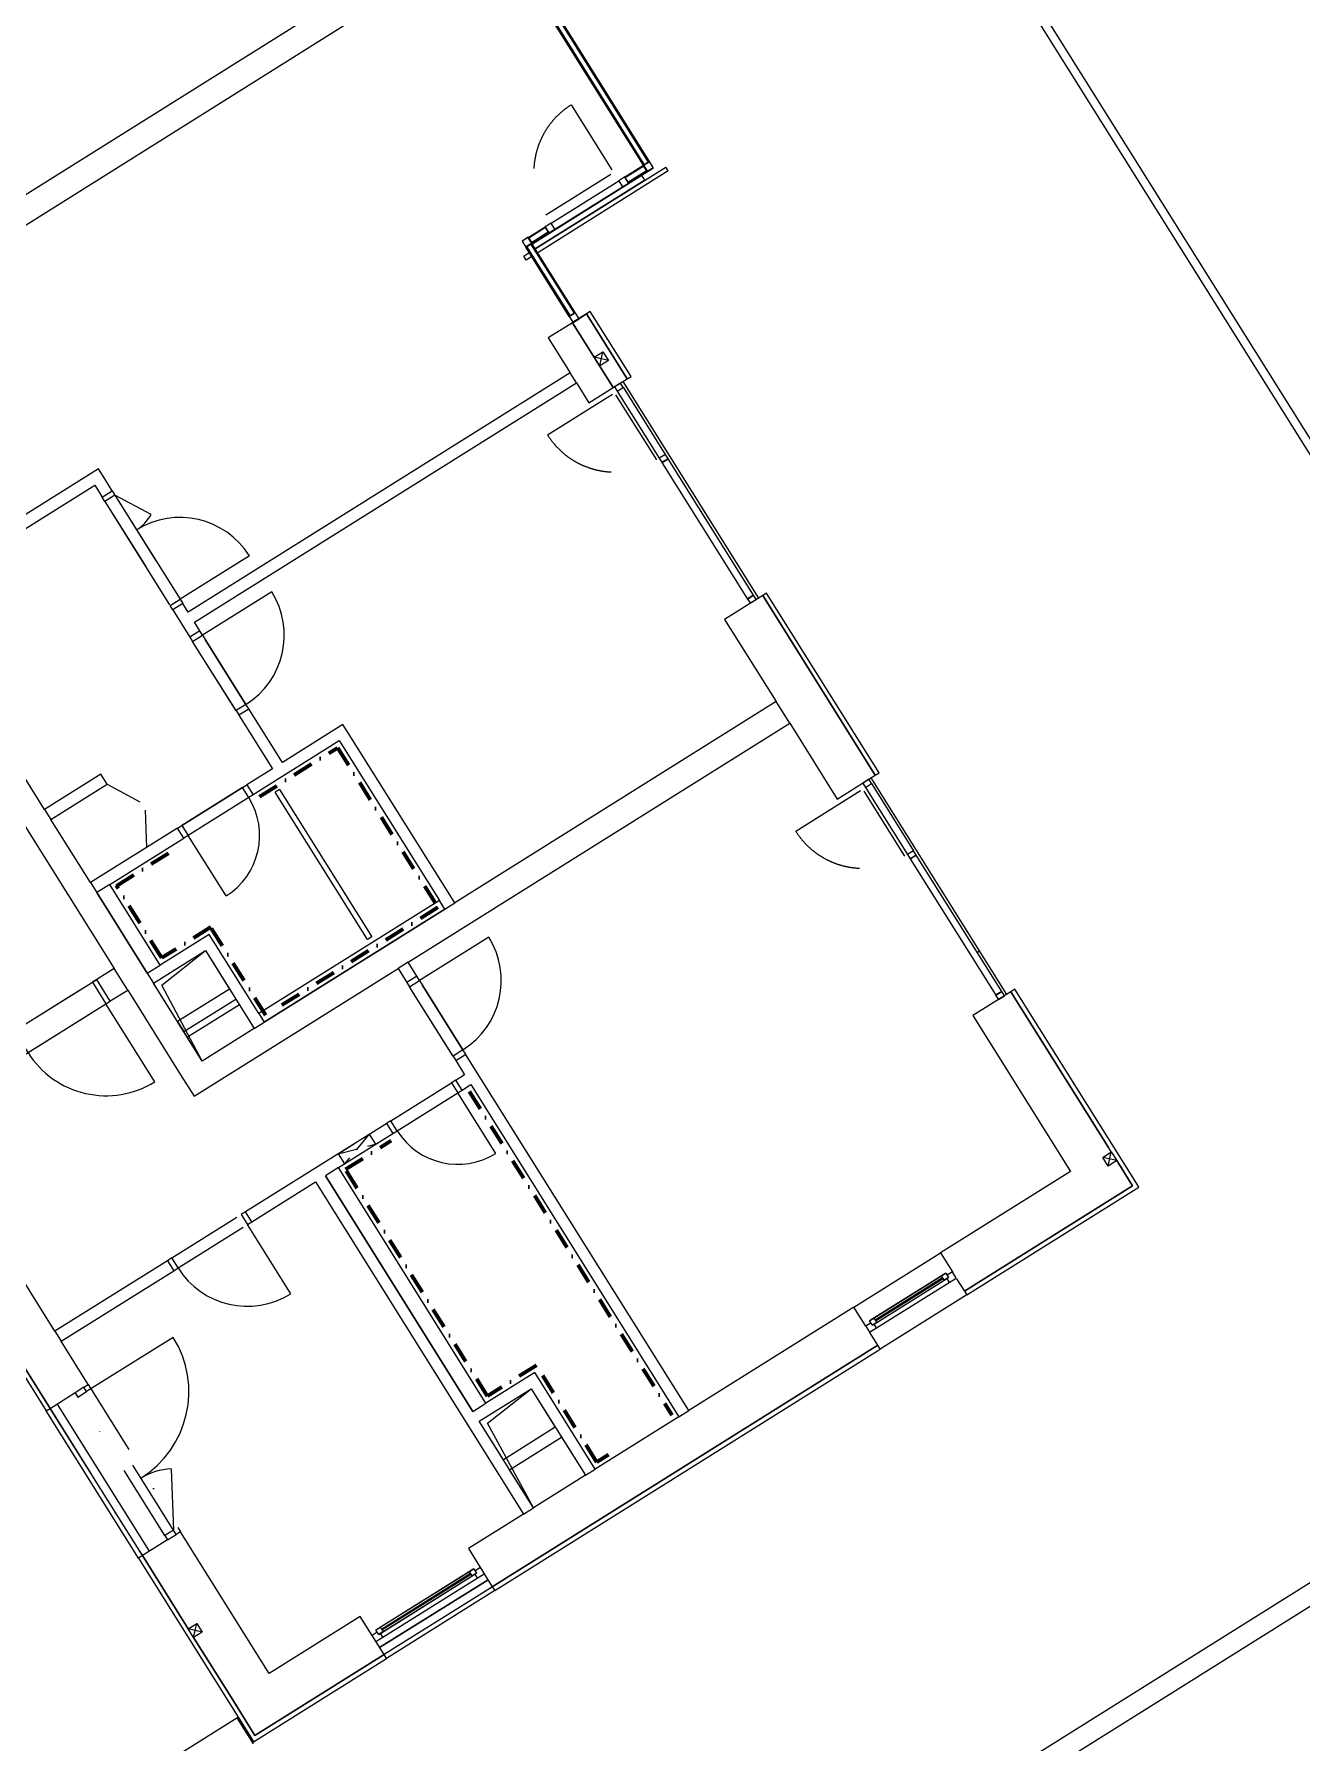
# Model space of a CAD drawing. Header units: millimetres. Extents: x -10201 to 171407, y -8645 to 72638.
# Drawn here: x 97757 to 110159, y 17535 to 34252 of the extents above; entities that cross this region are included whole.
import ezdxf

# ---------------------------------------------------------------- set-up
doc = ezdxf.new("R2010")
doc.units = ezdxf.units.MM
for name, pattern in [('HA_Dash_2mm-S1mm', [1500, 750, -750]), ('HA_Dash_3mm-S1mm', [300, 200, -100]), ('HA_DashDot_2_2mm-S0_6mm', [1650, 750, -450, 0, -450]), ('HA_DashDot_4mm-S1mm', [400, 200, -100, 0, -100])]:
    doc.linetypes.add(name, pattern=pattern)
for name, color, linetype, lineweight in [('A-DETL-____-OTLN', 9, 'Continuous', 25), ('A-DETL-GENF-OTLN', 9, 'Continuous', 9), ('A-DOOR-____-MCUT', 9, 'Continuous', 9), ('A-DOOR-____-OTLN', 9, 'Continuous', 9), ('A-DOOR-FRAM-MCUT', 9, 'Continuous', 9), ('A-DOOR-FRAM-OTLN', 9, 'Continuous', 9), ('A-FLOR-____-OTLN', 9, 'Continuous', 9), ('A-GENM-____-MCUT', 9, 'Continuous', 25), ('A-GENM-____-OTLN', 9, 'Continuous', 9), ('A-GLAZ-____-MCUT', 9, 'Continuous', 5), ('A-GLAZ-____-OTLN', 9, 'Continuous', 5), ('A-GLAZ-CURT-MCUT', 9, 'Continuous', 5), ('A-GLAZ-CURT-OTLN', 9, 'Continuous', 5), ('A-GLAZ-CWMG-MCUT', 9, 'Continuous', 5), ('A-GLAZ-CWMG-OTLN', 9, 'Continuous', 5), ('A-WALL-____-MCUT', 9, 'Continuous', 25), ('A-WALL-____-OTLN', 9, 'Continuous', 9), ('I-WALL-____-MCUT', 9, 'Continuous', 25), ('I-WALL-____-OTLN', 9, 'Continuous', 9), ('M-HVAC-DUCT-OTLN', 9, 'Continuous', 9), ('S-BEAM-____-OTLN', 9, 'Continuous', 9)]:
    doc.layers.add(name, color=color, linetype=linetype, lineweight=lineweight)

# ---------------------------------------------------------------- blocks, each defined once
blk = doc.blocks.new('HA_DR_Single_Swing_Solid - In_BJ_900x2100_Vstup-2040222-schema rezu D_120_5200')
at = {"layer": 'A-DOOR-____-MCUT', "linetype": 'HA_DashDot_2_2mm-S0_6mm'}
for p, q in [((-450, 125), (450, 125)), ((-450, -125), (450, -125))]:
    blk.add_line(p, q, dxfattribs=at)
at = {"layer": 'A-DOOR-____-OTLN'}
for p, q in [((-500, 125), (500, 125)), ((-500, -125), (500, -125))]:
    blk.add_line(p, q, dxfattribs=at)
at = {"layer": 'A-DOOR-____-OTLN', "lineweight": 5}
blk.add_line((450, -1025), (450, -125), dxfattribs=at)
blk.add_arc((450, -125), 900, 180, 270, dxfattribs=at)
at = {"layer": 'A-DOOR-FRAM-MCUT'}
for p, q in [((-450, 125), (-500, 125)), ((-500, 125), (-500, -125)), ((-450, -125), (-450, 125)), ((500, 125), (450, 125)), ((450, 125), (450, -125)), ((500, -125), (500, 125)), ((-500, -125), (-450, -125)), ((450, -125), (500, -125))]:
    blk.add_line(p, q, dxfattribs=at)
blk = doc.blocks.new('HA_DR_Double_Swing_Solid - In_BJ_1200x2100_800-1662813-schema rezu D_120_5200')
at = {"layer": 'A-DOOR-____-MCUT', "linetype": 'HA_DashDot_2_2mm-S0_6mm'}
for p, q in [((-600, 57.5), (600, 57.5)), ((-600, -57.5), (600, -57.5))]:
    blk.add_line(p, q, dxfattribs=at)
at = {"layer": 'A-DOOR-____-OTLN', "lineweight": 5}
for p, q in [((600, 857.5), (600, 57.5)), ((-253.6, 257.5), (-600, 57.5))]:
    blk.add_line(p, q, dxfattribs=at)
for centre, radius, start, end in [((600, 57.5), 800, 90, 180), ((-600, 57.5), 400, 360, 30)]:
    blk.add_arc(centre, radius, start, end, dxfattribs=at)
at = {"layer": 'A-DOOR-FRAM-MCUT'}
for p, q in [((-650, -57.5), (-650, 57.5)), ((-650, 57.5), (-600, 57.5)), ((-600, 57.5), (-600, -57.5)), ((600, 57.5), (650, 57.5)), ((600, -57.5), (600, 57.5)), ((650, 57.5), (650, -57.5)), ((-600, -57.5), (-650, -57.5)), ((650, -57.5), (600, -57.5))]:
    blk.add_line(p, q, dxfattribs=at)
blk = doc.blocks.new('HA_DR_Single_Swing_Solid - In_BJ_700x2100-2040355-schema rezu D_120_5200')
at = {"layer": 'A-DOOR-____-MCUT', "linetype": 'HA_DashDot_2_2mm-S0_6mm'}
for p, q in [((-350, 57.5), (350, 57.5)), ((-350, -57.5), (350, -57.5))]:
    blk.add_line(p, q, dxfattribs=at)
at = {"layer": 'A-DOOR-____-OTLN', "lineweight": 5}
blk.add_line((350, 757.5), (350, 57.5), dxfattribs=at)
blk.add_arc((350, 57.5), 700, 90, 180, dxfattribs=at)
at = {"layer": 'A-DOOR-FRAM-MCUT'}
for p, q in [((-400, -57.5), (-400, 57.5)), ((-400, 57.5), (-350, 57.5)), ((-350, 57.5), (-350, -57.5)), ((350, 57.5), (400, 57.5)), ((350, -57.5), (350, 57.5)), ((400, 57.5), (400, -57.5)), ((-350, -57.5), (-400, -57.5)), ((400, -57.5), (350, -57.5))]:
    blk.add_line(p, q, dxfattribs=at)
blk = doc.blocks.new('HA_DR_Single_Swing_Solid - In_BJ_800x2100-2040331-schema rezu D_120_5200')
at = {"layer": 'A-DOOR-____-MCUT', "linetype": 'HA_DashDot_2_2mm-S0_6mm'}
for p, q in [((-400, 57.5), (400, 57.5)), ((-400, -57.5), (400, -57.5))]:
    blk.add_line(p, q, dxfattribs=at)
at = {"layer": 'A-DOOR-____-OTLN', "lineweight": 5}
blk.add_line((400, -857.5), (400, -57.5), dxfattribs=at)
blk.add_arc((400, -57.5), 800, 180, 270, dxfattribs=at)
at = {"layer": 'A-DOOR-FRAM-MCUT'}
for p, q in [((-400, 57.5), (-450, 57.5)), ((-450, 57.5), (-450, -57.5)), ((-400, -57.5), (-400, 57.5)), ((450, 57.5), (400, 57.5)), ((400, 57.5), (400, -57.5)), ((450, -57.5), (450, 57.5)), ((-450, -57.5), (-400, -57.5)), ((400, -57.5), (450, -57.5))]:
    blk.add_line(p, q, dxfattribs=at)
blk = doc.blocks.new('HA_DR_Single_Swing_Solid - In_BJ_900x2100_Vstup-2040226-schema rezu D_120_5200')
at = {"layer": 'A-DOOR-____-MCUT', "linetype": 'HA_DashDot_2_2mm-S0_6mm'}
for p, q in [((-450, 125), (450, 125)), ((-450, -125), (450, -125))]:
    blk.add_line(p, q, dxfattribs=at)
at = {"layer": 'A-DOOR-____-OTLN'}
for p, q in [((-500, 125), (500, 125)), ((-500, -125), (500, -125))]:
    blk.add_line(p, q, dxfattribs=at)
at = {"layer": 'A-DOOR-____-OTLN', "lineweight": 5}
blk.add_line((450, -1025), (450, -125), dxfattribs=at)
blk.add_arc((450, -125), 900, 180, 270, dxfattribs=at)
at = {"layer": 'A-DOOR-FRAM-MCUT'}
for p, q in [((-450, 125), (-500, 125)), ((-500, 125), (-500, -125)), ((-450, -125), (-450, 125)), ((500, 125), (450, 125)), ((450, 125), (450, -125)), ((500, -125), (500, 125)), ((-500, -125), (-450, -125)), ((450, -125), (500, -125))]:
    blk.add_line(p, q, dxfattribs=at)
blk = doc.blocks.new('HA_WD_SinglePanel - 1250x2400-1662821-schema rezu D_120_5200')
at = {"layer": 'A-GLAZ-____-MCUT'}
for p, q in [((-545, 70), (-625, 70)), ((-625, 0), (-565, 0)), ((-565, -25), (-565, 25)), ((-565, 25), (-515, 25)), ((-545, 25), (-545, 70)), ((-515, 25), (-515, -25)), ((515, 5), (-515, 5)), ((515, -25), (515, 25)), ((515, 25), (565, 25)), ((625, 70), (545, 70)), ((545, 70), (545, 25)), ((565, 25), (565, -25)), ((565, 0), (625, 0)), ((-515, -25), (-565, -25)), ((515, -5), (-515, -5)), ((565, -25), (515, -25))]:
    blk.add_line(p, q, dxfattribs=at)
at = {"layer": 'A-GLAZ-____-OTLN'}
for p, q in [((565, 25), (-565, 25)), ((-565, -25), (-565, 25)), ((545, 70), (-545, 70)), ((515, 25), (-515, 25)), ((565, 25), (565, -25)), ((-565, -25), (565, -25)), ((515, -25), (-515, -25))]:
    blk.add_line(p, q, dxfattribs=at)
blk = doc.blocks.new('HA_WD_SinglePanel - 1000x1500-1662820-schema rezu D_120_5200')
at = {"layer": 'A-GLAZ-____-MCUT'}
for p, q in [((-500, 70), (-500, 0)), ((-420, 70), (-500, 70)), ((-500, 0), (-440, 0)), ((-440, -25), (-440, 25)), ((-440, 25), (-390, 25)), ((-420, 25), (-420, 70)), ((-390, 25), (-390, -25)), ((390, 5), (-390, 5)), ((390, -25), (390, 25)), ((390, 25), (440, 25)), ((500, 70), (420, 70)), ((420, 70), (420, 25)), ((440, 25), (440, -25)), ((440, 0), (500, 0)), ((500, 0), (500, 70)), ((-390, -25), (-440, -25)), ((390, -5), (-390, -5)), ((440, -25), (390, -25))]:
    blk.add_line(p, q, dxfattribs=at)
at = {"layer": 'A-GLAZ-____-OTLN'}
for p, q in [((440, 25), (-440, 25)), ((-440, -25), (-440, 25)), ((420, 70), (-420, 70)), ((390, 25), (-390, 25)), ((440, 25), (440, -25)), ((-440, -25), (440, -25)), ((390, -25), (-390, -25))]:
    blk.add_line(p, q, dxfattribs=at)
blk = doc.blocks.new('System Panel - Glazed_50mm_Offset50-2022182-schema rezu D_120_5200')
at = {"layer": 'A-GLAZ-CURT-MCUT'}
for p, q in [((1197.5, 125), (-1197.5, 125)), ((-1197.5, 125), (-1197.5, 75)), ((-1197.5, 75), (1197.5, 75)), ((1197.5, 75), (1197.5, 125))]:
    blk.add_line(p, q, dxfattribs=at)
blk = doc.blocks.new('Rectangular Mullion - 70x70_Symetric_Offset0-2022180-schema rezu D_120_5200')
at = {"layer": 'A-GLAZ-CWMG-OTLN'}
for p, q in [((-11408, 32970), (-12679, 34999)), ((-11349, 33007), (-12619, 35036))]:
    blk.add_line(p, q, dxfattribs=at)
blk = doc.blocks.new('Rectangular Mullion - 70x70_Symetric_Offset0-V70-schema rezu D_120_5200')
at = {"layer": 'A-GLAZ-CWMG-MCUT'}
for p, q in [((-70, -65), (0, -65)), ((-70, -135), (-70, -65)), ((0, -135), (-70, -135)), ((0, -65), (0, -135))]:
    blk.add_line(p, q, dxfattribs=at)
blk = doc.blocks.new('System Panel - Glazed_50mm_Offset50-1502159-schema rezu D_120_5200')
at = {"layer": 'A-GLAZ-CURT-MCUT'}
for p, q in [((107.5, 125), (-107.5, 125)), ((-107.5, 125), (-107.5, 75)), ((-107.5, 75), (107.5, 75)), ((107.5, 75), (107.5, 125))]:
    blk.add_line(p, q, dxfattribs=at)
blk = doc.blocks.new('Rectangular Mullion - 70x70_Symetric_Offset0-1505272-schema rezu D_120_5200')
at = {"layer": 'A-GLAZ-CWMG-OTLN'}
for p, q in [((-15865, 39680), (-15683, 39795)), ((-15828, 39621), (-15646, 39735))]:
    blk.add_line(p, q, dxfattribs=at)
blk = doc.blocks.new('Rectangular Mullion - 70x70_Symetric_Offset0-1501645-schema rezu D_120_5200')
at = {"layer": 'A-GLAZ-CWMG-MCUT'}
for p, q in [((-70, -65), (0, -65)), ((-70, -135), (-70, -65)), ((0, -135), (-70, -135)), ((0, -65), (0, -135))]:
    blk.add_line(p, q, dxfattribs=at)
blk = doc.blocks.new('Rectangular Mullion - 70x70_Symetric_Offset0-V71-schema rezu D_120_5200')
at = {"layer": 'A-GLAZ-CWMG-MCUT'}
for p, q in [((0, -65), (-70, -65)), ((-70, -65), (-70, -135)), ((-70, -135), (0, -135)), ((0, -135), (0, -65))]:
    blk.add_line(p, q, dxfattribs=at)
blk = doc.blocks.new('System Panel - Glazed_50mm_Offset50-2022159-schema rezu D_120_5200')
at = {"layer": 'A-GLAZ-CURT-MCUT'}
for p, q in [((400, 125), (-400, 125)), ((-400, 125), (-400, 75)), ((-400, 75), (400, 75)), ((400, 75), (400, 125))]:
    blk.add_line(p, q, dxfattribs=at)
blk = doc.blocks.new('Rectangular Mullion - 70x70_Symetric_Offset0-2022157-schema rezu D_120_5200')
at = {"layer": 'A-GLAZ-CWMG-OTLN'}
for p, q in [((-12133, 31491), (-12557, 32168)), ((-12074, 31528), (-12498, 32205))]:
    blk.add_line(p, q, dxfattribs=at)
blk = doc.blocks.new('Rectangular Mullion - 70x70_Symetric_Offset0-1395025-schema rezu D_120_5200')
at = {"layer": 'A-GLAZ-CWMG-MCUT'}
for p, q in [((-70, -65), (0, -65)), ((-70, -135), (-70, -65)), ((0, -135), (-70, -135)), ((0, -65), (0, -135))]:
    blk.add_line(p, q, dxfattribs=at)
blk = doc.blocks.new('Rectangular Mullion - 70x70_Symetric_Offset0-1395026-schema rezu D_120_5200')
at = {"layer": 'A-GLAZ-CWMG-MCUT'}
for p, q in [((0, -65), (-70, -65)), ((-70, -65), (-70, -135)), ((-70, -135), (0, -135)), ((0, -135), (0, -65))]:
    blk.add_line(p, q, dxfattribs=at)
blk = doc.blocks.new('HA_GM_Shaft_Rectangle - Default-2056019-schema rezu D_120_5200')
at = {"layer": 'A-DETL-GENF-OTLN'}
for p, q in [((60, -60), (600, 0)), ((0, -900), (60, -60))]:
    blk.add_line(p, q, dxfattribs=at)
at = {"layer": 'A-GENM-____-OTLN'}
for p, q in [((0, -900), (0, 0)), ((0, 0), (600, 0)), ((600, 0), (600, -900)), ((600, -900), (0, -900))]:
    blk.add_line(p, q, dxfattribs=at)
blk = doc.blocks.new('HA_GM_Shaft_Rectangle - Default-2056015-schema rezu D_120_5200')
at = {"layer": 'A-DETL-GENF-OTLN'}
for p, q in [((60, -60), (600, 0)), ((0, -1000), (60, -60))]:
    blk.add_line(p, q, dxfattribs=at)
at = {"layer": 'A-GENM-____-OTLN'}
for p, q in [((0, -1000), (0, 0)), ((0, 0), (600, 0)), ((600, 0), (600, -1000)), ((600, -1000), (0, -1000))]:
    blk.add_line(p, q, dxfattribs=at)
blk = doc.blocks.new('HA_DR_Single_Swing_Solid - In_BJ_700x2100-2040353-schema rezu D_120_5200')
at = {"layer": 'A-DOOR-____-MCUT', "linetype": 'HA_DashDot_2_2mm-S0_6mm'}
for p, q in [((-350, 57.5), (350, 57.5)), ((-350, -57.5), (350, -57.5))]:
    blk.add_line(p, q, dxfattribs=at)
at = {"layer": 'A-DOOR-____-OTLN', "lineweight": 5}
blk.add_line((350, -757.5), (350, -57.5), dxfattribs=at)
blk.add_arc((350, -57.5), 700, 180, 270, dxfattribs=at)
at = {"layer": 'A-DOOR-FRAM-MCUT'}
for p, q in [((-350, 57.5), (-400, 57.5)), ((-400, 57.5), (-400, -57.5)), ((-350, -57.5), (-350, 57.5)), ((400, 57.5), (350, 57.5)), ((350, 57.5), (350, -57.5)), ((400, -57.5), (400, 57.5)), ((-400, -57.5), (-350, -57.5)), ((350, -57.5), (400, -57.5))]:
    blk.add_line(p, q, dxfattribs=at)
blk = doc.blocks.new('Systémový panel - Sklo-1501127-schema rezu D_120_5200')
at = {"layer": 'A-GLAZ-CURT-MCUT'}
for p, q in [((787.5, 0), (-787.5, 0)), ((-787.5, 0), (-787.5, -70)), ((787.5, -70), (787.5, 0)), ((-787.5, -70), (787.5, -70))]:
    blk.add_line(p, q, dxfattribs=at)
blk = doc.blocks.new('Obdélníková příčel - 50x70mm EXT-1501128-schema rezu D_120_5200')
at = {"layer": 'A-GLAZ-CWMG-MCUT'}
for p, q in [((-50, 70), (0, 70)), ((-50, 0), (-50, 70)), ((0, 70), (0, 0)), ((0, 0), (-50, 0))]:
    blk.add_line(p, q, dxfattribs=at)
blk = doc.blocks.new('Obdélníková příčel - 50x70mm EXT-1501129-schema rezu D_120_5200')
at = {"layer": 'A-GLAZ-CWMG-MCUT'}
for p, q in [((0, 70), (-50, 70)), ((-50, 70), (-50, 0)), ((0, 0), (0, 70)), ((-50, 0), (0, 0))]:
    blk.add_line(p, q, dxfattribs=at)
blk = doc.blocks.new('ABMV_CW_Single_Swing_Generic - Ex_Glass_SKLOPNE-1536050-schema rezu D_120_5200')
at = {"layer": 'A-DOOR-____-OTLN', "linetype": 'HA_Dash_2mm-S1mm', "lineweight": 5}
for p in [(387.5, 805), (-387.5, 30)]:
    blk.add_line(p, (387.5, 30), dxfattribs=at)
blk.add_arc((387.5, 30), 775, 90, 180, dxfattribs=at)
blk = doc.blocks.new('Obdélníková příčel - 50x70mm EXT-1501125-schema rezu D_120_5200')
at = {"layer": 'A-GLAZ-CWMG-OTLN'}
for p, q in [((-15958, 37616), (-15547, 36959)), ((-15899, 37653), (-15488, 36996))]:
    blk.add_line(p, q, dxfattribs=at)
blk = doc.blocks.new('Obdélníková příčel - 50x70mm EXT-1501126-schema rezu D_120_5200')
at = {"layer": 'A-GLAZ-CWMG-MCUT'}
for p, q in [((-25, 70), (25, 70)), ((-25, 0), (-25, 70)), ((25, 70), (25, 0)), ((25, 0), (-25, 0))]:
    blk.add_line(p, q, dxfattribs=at)
blk = doc.blocks.new('ABMV_CW_Single_Swing_Generic - Ex_Glass_SKLOPNE-1536052-schema rezu D_120_5200')
at = {"layer": 'A-DOOR-____-OTLN', "linetype": 'HA_Dash_2mm-S1mm', "lineweight": 5}
for p in [(390, 810), (-390, 30)]:
    blk.add_line(p, (390, 30), dxfattribs=at)
blk.add_arc((390, 30), 780, 90, 180, dxfattribs=at)
blk = doc.blocks.new('Rectangular Mullion - 70x70_Symetric_Offset0-1502155-schema rezu D_120_5200')
at = {"layer": 'A-GLAZ-CWMG-OTLN'}
for p, q in [((-16585, 39229), (-15924, 39643)), ((-16548, 39170), (-15887, 39584))]:
    blk.add_line(p, q, dxfattribs=at)
blk = doc.blocks.new('Rectangular Mullion - 70x70_Symetric_Offset0-1501643-schema rezu D_120_5200')
at = {"layer": 'A-GLAZ-CWMG-MCUT'}
for p, q in [((-35, -65), (35, -65)), ((-35, -135), (-35, -65)), ((35, -135), (-35, -135)), ((35, -65), (35, -135))]:
    blk.add_line(p, q, dxfattribs=at)
blk = doc.blocks.new('System Panel - Glazed_50mm_Offset50-1502124-schema rezu D_120_5200')
at = {"layer": 'A-GLAZ-CURT-MCUT'}
for p, q in [((97.5, 125), (-97.5, 125)), ((-97.5, 125), (-97.5, 75)), ((-97.5, 75), (97.5, 75)), ((97.5, 75), (97.5, 125))]:
    blk.add_line(p, q, dxfattribs=at)
blk = doc.blocks.new('Rectangular Mullion - 70x70_Symetric_Offset0-1505059-schema rezu D_120_5200')
at = {"layer": 'A-GLAZ-CWMG-OTLN'}
for p, q in [((-16810, 39089), (-16645, 39192)), ((-16773, 39029), (-16607, 39133))]:
    blk.add_line(p, q, dxfattribs=at)
blk = doc.blocks.new('HA_GM_Tiling_LineBased - Generic Tiles-1986776-schema rezu D_120_5200')
at = {"layer": 'A-GENM-____-OTLN', "linetype": 'HA_DashDot_4mm-S1mm', "lineweight": 80}
blk.add_line((50, -50), (950, -50), dxfattribs=at)
blk = doc.blocks.new('HA_GM_Tiling_LineBased - Generic Tiles-1986777-schema rezu D_120_5200')
at = {"layer": 'A-GENM-____-OTLN', "linetype": 'HA_DashDot_4mm-S1mm', "lineweight": 80}
blk.add_line((50, -50), (1895, -50), dxfattribs=at)
blk = doc.blocks.new('HA_GM_Tiling_LineBased - Generic Tiles-1986778-schema rezu D_120_5200')
at = {"layer": 'A-GENM-____-OTLN', "linetype": 'HA_DashDot_4mm-S1mm', "lineweight": 80}
blk.add_line((50, -50), (2035, -50), dxfattribs=at)
blk = doc.blocks.new('HA_GM_Tiling_LineBased - Generic Tiles-1986770-schema rezu D_120_5200')
at = {"layer": 'A-GENM-____-OTLN', "linetype": 'HA_DashDot_4mm-S1mm', "lineweight": 80}
blk.add_line((50, -50), (1065, -50), dxfattribs=at)
blk = doc.blocks.new('HA_GM_Tiling_LineBased - Generic Tiles-1986779-schema rezu D_120_5200')
at = {"layer": 'A-GENM-____-OTLN', "linetype": 'HA_DashDot_4mm-S1mm', "lineweight": 80}
blk.add_line((-50, -50), (515, -50), dxfattribs=at)
blk = doc.blocks.new('HA_GM_Tiling_LineBased - Generic Tiles-1986780-schema rezu D_120_5200')
at = {"layer": 'A-GENM-____-OTLN', "linetype": 'HA_DashDot_4mm-S1mm', "lineweight": 80}
blk.add_line((50, -50), (885, -50), dxfattribs=at)
blk = doc.blocks.new('HA_GM_Tiling_LineBased - Generic Tiles-1986781-schema rezu D_120_5200')
at = {"layer": 'A-GENM-____-OTLN', "linetype": 'HA_DashDot_4mm-S1mm', "lineweight": 80}
blk.add_line((50, -50), (800, -50), dxfattribs=at)
blk = doc.blocks.new('HA_GM_Tiling_LineBased - Generic Tiles-1684292-schema rezu D_120_5200')
at = {"layer": 'A-GENM-____-OTLN', "linetype": 'HA_DashDot_4mm-S1mm', "lineweight": 80}
blk.add_line((50, -50), (3785, -50), dxfattribs=at)
blk = doc.blocks.new('HA_GM_Tiling_LineBased - Generic Tiles-1684455-schema rezu D_120_5200')
at = {"layer": 'A-GENM-____-OTLN', "linetype": 'HA_DashDot_4mm-S1mm', "lineweight": 80}
blk.add_line((50, -50), (185, -50), dxfattribs=at)
blk = doc.blocks.new('HA_GM_Tiling_LineBased - Generic Tiles-1684803-schema rezu D_120_5200')
at = {"layer": 'A-GENM-____-OTLN', "linetype": 'HA_DashDot_4mm-S1mm', "lineweight": 80}
blk.add_line((50, -50), (1165, -50), dxfattribs=at)
blk = doc.blocks.new('HA_GM_Tiling_LineBased - Generic Tiles-1981167-schema rezu D_120_5200')
at = {"layer": 'A-GENM-____-OTLN', "linetype": 'HA_DashDot_4mm-S1mm', "lineweight": 80}
blk.add_line((-50, -50), (515, -50), dxfattribs=at)
blk = doc.blocks.new('HA_GM_Tiling_LineBased - Generic Tiles-1684680-schema rezu D_120_5200')
at = {"layer": 'A-GENM-____-OTLN', "linetype": 'HA_DashDot_4mm-S1mm', "lineweight": 80}
blk.add_line((50, -50), (2670, -50), dxfattribs=at)
blk = doc.blocks.new('HA_GM_Tiling_LineBased - Generic Tiles-1981168-schema rezu D_120_5200')
at = {"layer": 'A-GENM-____-OTLN', "linetype": 'HA_DashDot_4mm-S1mm', "lineweight": 80}
blk.add_line((50, -50), (580, -50), dxfattribs=at)
blk = doc.blocks.new('HA_DR_Double_Swing_Solid_FrameButt - In_FAS_1600x2350_1000-1958729-schema rezu D_120_5200')
at = {"layer": 'A-DOOR-____-MCUT', "linetype": 'HA_DashDot_2_2mm-S0_6mm'}
for p, q in [((-800, -70), (800, -70)), ((-800, -170), (800, -170))]:
    blk.add_line(p, q, dxfattribs=at)
at = {"layer": 'A-DOOR-____-OTLN', "lineweight": 5}
for p, q in [((-280, -470), (-800, -170)), ((800, -1170), (800, -170))]:
    blk.add_line(p, q, dxfattribs=at)
for centre, radius, start, end in [((-800, -170), 600, 330, 360), ((800, -170), 1000, 180, 270)]:
    blk.add_arc(centre, radius, start, end, dxfattribs=at)
at = {"layer": 'A-DOOR-FRAM-MCUT'}
for p, q in [((-800, -70), (-850, -70)), ((-850, -70), (-850, -170)), ((-800, -170), (-800, -70)), ((850, -70), (800, -70)), ((800, -70), (800, -170)), ((850, -170), (850, -70)), ((-850, -170), (-800, -170)), ((800, -170), (850, -170))]:
    blk.add_line(p, q, dxfattribs=at)
at = {"layer": 'A-DOOR-FRAM-OTLN', "linetype": 'HA_DashDot_2_2mm-S0_6mm'}
for p, q in [((850, 220), (-850, 220)), ((850, -220), (-850, -220))]:
    blk.add_line(p, q, dxfattribs=at)
blk = doc.blocks.new('HA_GM_Opening_Rectangle_WallBased - Default-1969288-schema rezu D_120_5200')
at = {"layer": 'A-GENM-____-MCUT', "linetype": 'HA_Dash_3mm-S1mm'}
for p, q in [((305, 57.5), (-55, -57.5)), ((-55, 57.5), (305, -57.5)), ((-55, 57.5), (-55, -57.5)), ((-55, 57.5), (305, 57.5)), ((305, 57.5), (305, -57.5)), ((-55, -57.5), (305, -57.5))]:
    blk.add_line(p, q, dxfattribs=at)
blk = doc.blocks.new('185-01_OBJEKT C_Central_rvt-3-schema rezu D_120_5200')
at = {"layer": 'A-DETL-____-OTLN'}
for p, q in [((-16655, 26914), (-16333, 26743)), ((-16281, 26660), (-16268, 26295))]:
    blk.add_line(p, q, dxfattribs=at)
at = {"layer": 'A-FLOR-____-OTLN'}
for p, q in [((-12033, 31472), (-12038, 31470)), ((-16309, 19366), (-17212, 20807)), ((-17144, 20849), (-16242, 19409)), ((-13988, 18466), (-12928, 19130)), ((-15259, 17576), (-15246, 17584))]:
    blk.add_line(p, q, dxfattribs=at)
at = {"layer": 'A-WALL-____-MCUT'}
for p, q in [((-11966, 31515), (-12101, 31430)), ((-12101, 31430), (-12101, 31429)), ((-11928, 31539), (-11966, 31515)), ((-11529, 30903), (-11928, 31539)), ((-11703, 30794), (-11568, 30879)), ((-11568, 30879), (-11529, 30903)), ((-10240, 28761), (-10613, 28527)), ((-10202, 28784), (-10240, 28761)), ((-9101, 27026), (-10202, 28784)), ((-10613, 28527), (-10109, 27722)), ((-9976, 27510), (-9512, 26768)), ((-9512, 26768), (-9139, 27002)), ((-9139, 27002), (-9101, 27026)), ((-7812, 24883), (-8185, 24650)), ((-7774, 24907), (-7812, 24883)), ((-6585, 23009), (-7774, 24907)), ((-8185, 24650), (-7229, 23124)), ((-7229, 23124), (-8501, 22328)), ((-17165, 21562), (-18028, 22939)), ((-8243, 21917), (-6561, 22971)), ((-6561, 22971), (-6585, 23009)), ((-18181, 22270), (-17250, 20783)), ((-8501, 22328), (-8384, 22142)), ((-8343, 22076), (-8267, 21955)), ((-8267, 21955), (-8243, 21917)), ((-9348, 21797), (-10963, 20786)), ((-9231, 21611), (-9348, 21797)), ((-16839, 21040), (-17104, 21464)), ((-9114, 21424), (-9194, 21551)), ((-9091, 21386), (-9114, 21424)), ((-12862, 19024), (-9091, 21386)), ((-17212, 20807), (-16966, 20961)), ((-16881, 21014), (-16839, 21040)), ((-17250, 20783), (-17212, 20807)), ((-11060, 20725), (-11878, 20213)), ((-11975, 20152), (-12484, 19833)), ((-12581, 19772), (-13119, 19435)), ((-15936, 19600), (-15979, 19573)), ((-15069, 18214), (-15936, 19600)), ((-16064, 19520), (-16309, 19366)), ((-13119, 19435), (-12886, 19062)), ((-16309, 19366), (-16347, 19342)), ((-16347, 19342), (-15246, 17584)), ((-12886, 19062), (-12862, 19024)), ((-14179, 18771), (-15069, 18214)), ((-13945, 18399), (-14179, 18771)), ((-13921, 18360), (-13945, 18399)), ((-15222, 17546), (-13921, 18360)), ((-15246, 17584), (-15222, 17546))]:
    blk.add_line(p, q, dxfattribs=at)
at = {"layer": 'A-WALL-____-MCUT', "lineweight": 9}
for p, q in [((-11966, 31515), (-11568, 30879)), ((-11568, 30879), (-11966, 31515)), ((-11703, 30794), (-12101, 31429)), ((-12101, 31429), (-11703, 30794)), ((-12063, 30841), (-12124, 30938)), ((-10240, 28761), (-9139, 27002)), ((-9139, 27002), (-10240, 28761)), ((-9976, 27510), (-10109, 27722)), ((-17266, 26667), (-17205, 26570)), ((-16817, 25951), (-16756, 25853)), ((-16629, 25933), (-16756, 25853)), ((-16262, 25065), (-16756, 25853)), ((-16756, 25853), (-16262, 25065)), ((-13351, 25691), (-13404, 25776)), ((-13351, 25691), (-13253, 25752)), ((-13351, 25691), (-15118, 24585)), ((-15118, 24585), (-13351, 25691)), ((-16453, 24899), (-16586, 25111)), ((-16262, 25065), (-16135, 25145)), ((-13710, 25172), (-13807, 25111)), ((-16262, 25065), (-16201, 24968)), ((-6856, 23358), (-7812, 24883)), ((-7812, 24883), (-6856, 23358)), ((-15965, 24591), (-15904, 24493)), ((-15215, 24524), (-15118, 24585)), ((-15171, 24669), (-15118, 24585)), ((-6830, 23315), (-6856, 23358)), ((-6856, 23358), (-6830, 23315)), ((-14392, 23163), (-14519, 23083)), ((-13076, 20778), (-14519, 23083)), ((-14519, 23083), (-13076, 20778)), ((-6623, 22985), (-6777, 23231)), ((-6777, 23231), (-6623, 22985)), ((-8267, 21955), (-6623, 22985)), ((-6623, 22985), (-8267, 21955)), ((-18167, 22332), (-17212, 20807)), ((-17212, 20807), (-18167, 22332)), ((-17165, 21562), (-17104, 21464)), ((-12886, 19062), (-9114, 21424)), ((-9114, 21424), (-12886, 19062)), ((-13076, 20778), (-12948, 20858)), ((-11060, 20725), (-10963, 20786)), ((-11975, 20152), (-11878, 20213)), ((-12581, 19772), (-12484, 19833)), ((-16309, 19366), (-15861, 18650)), ((-15861, 18650), (-16309, 19366)), ((-15808, 18565), (-15441, 17981)), ((-15441, 17981), (-15808, 18565)), ((-15208, 17608), (-13945, 18399)), ((-13945, 18399), (-15208, 17608)), ((-15441, 17981), (-15208, 17608)), ((-15208, 17608), (-15441, 17981))]:
    blk.add_line(p, q, dxfattribs=at)
at = {"layer": 'A-WALL-____-OTLN'}
for p, q in [((-12465, 32152), (-11187, 32952)), ((-11164, 32914), (-11187, 32952)), ((-11393, 32823), (-12465, 32152)), ((-11164, 32914), (-12441, 32114)), ((-11393, 32823), (-11426, 32876)), ((-12579, 32080), (-12524, 32115)), ((-12556, 32042), (-12579, 32080)), ((-12500, 32077), (-12556, 32042)), ((-9348, 21797), (-8501, 22328)), ((-8243, 21917), (-9091, 21386)), ((-16347, 19342), (-17250, 20783)), ((-17144, 20849), (-16242, 19409)), ((-12928, 19130), (-13988, 18466)), ((-12862, 19024), (-13921, 18360))]:
    blk.add_line(p, q, dxfattribs=at)
at = {"layer": 'I-WALL-____-MCUT'}
for p, q in [((-14409, 34586), (-18146, 32246)), ((-19285, 31237), (-14276, 34375)), ((-12101, 31429), (-12338, 31280)), ((-12338, 31280), (-12124, 30938)), ((-12124, 30938), (-15861, 28597)), ((-15800, 28500), (-12063, 30841)), ((-12063, 30841), (-11940, 30646)), ((-11940, 30646), (-11703, 30794)), ((-16739, 30000), (-18617, 28824)), ((-16678, 29902), (-16739, 30000)), ((-18556, 28726), (-16776, 29841)), ((-16776, 29841), (-16702, 29723)), ((-16604, 29784), (-16678, 29902)), ((-16012, 28621), (-15844, 28354)), ((-15861, 28597), (-15914, 28682)), ((-15747, 28415), (-15800, 28500)), ((-17266, 26667), (-17953, 27765)), ((-18165, 27632), (-16586, 25111)), ((-15367, 27591), (-15037, 27066)), ((-14940, 27127), (-15269, 27652)), ((-10109, 27722), (-13253, 25752)), ((-14347, 27498), (-14940, 27127)), ((-14286, 27401), (-14347, 27498)), ((-13710, 25172), (-9976, 27510)), ((-15226, 26812), (-14383, 27340)), ((-14383, 27340), (-13404, 25776)), ((-13253, 25752), (-14286, 27401)), ((-16715, 27012), (-17266, 26667)), ((-16654, 26915), (-16715, 27012)), ((-15037, 27066), (-15287, 26909)), ((-17205, 26570), (-16654, 26915)), ((-16817, 25951), (-17205, 26570)), ((-15965, 26484), (-16817, 25951)), ((-16629, 25933), (-15904, 26387)), ((-16135, 25145), (-16629, 25933)), ((-13404, 25776), (-15171, 24669)), ((-15656, 25445), (-16135, 25145)), ((-15595, 25347), (-15656, 25445)), ((-16201, 24968), (-15693, 25286)), ((-15693, 25286), (-15457, 24909)), ((-15171, 24669), (-15595, 25347)), ((-16586, 25111), (-16755, 25004)), ((-15803, 23861), (-13807, 25111)), ((-13807, 25111), (-13722, 24975)), ((-13625, 25036), (-13710, 25172)), ((-15965, 24591), (-16201, 24968)), ((-15457, 24909), (-15965, 24591)), ((-16623, 24793), (-16453, 24899)), ((-16453, 24899), (-15936, 24072)), ((-15904, 24493), (-15396, 24812)), ((-15396, 24812), (-15215, 24524)), ((-15724, 24205), (-15904, 24493)), ((-15215, 24524), (-15724, 24205)), ((-10963, 20786), (-13147, 24273)), ((-13244, 24212), (-13157, 24072)), ((-15936, 24072), (-15803, 23861)), ((-13157, 24072), (-13241, 24019)), ((-13180, 23922), (-13096, 23975)), ((-13096, 23975), (-11060, 20725)), ((-13919, 23595), (-15301, 22729)), ((-14392, 23163), (-13858, 23497)), ((-12948, 20858), (-14392, 23163)), ((-15240, 22632), (-14617, 23022)), ((-14617, 23022), (-12581, 19772)), ((-16064, 22252), (-17165, 21562)), ((-17104, 21464), (-16003, 22154)), ((-12470, 21158), (-12948, 20858)), ((-12409, 21060), (-12470, 21158)), ((-13015, 20681), (-12506, 20999)), ((-12506, 20999), (-12270, 20622)), ((-11878, 20213), (-12409, 21060)), ((-12778, 20303), (-13015, 20681)), ((-12270, 20622), (-12778, 20303)), ((-12717, 20206), (-12209, 20525)), ((-12209, 20525), (-11975, 20152)), ((-12484, 19833), (-12717, 20206))]:
    blk.add_line(p, q, dxfattribs=at)
at = {"layer": 'I-WALL-____-OTLN'}
for p, q in [((-16041, 28668), (-16675, 29680)), ((-16578, 29741), (-15941, 28724)), ((-15393, 27633), (-15818, 28311)), ((-15720, 28373), (-15296, 27695)), ((-15923, 26511), (-15330, 26883)), ((-15269, 26785), (-15862, 26413)), ((-14968, 26861), (-15011, 26835)), ((-14108, 25394), (-15011, 26835)), ((-14968, 26861), (-14066, 25420)), ((-14066, 25420), (-14108, 25394)), ((-13271, 24255), (-13696, 24933)), ((-13598, 24994), (-13173, 24316))]:
    blk.add_line(p, q, dxfattribs=at)
at = {"layer": 'M-HVAC-DUCT-OTLN', "lineweight": 5}
for p, q in [((-11888, 31091), (-11803, 31144)), ((-11835, 31007), (-11803, 31144)), ((-11803, 31144), (-11750, 31060)), ((-11750, 31060), (-11888, 31091)), ((-11835, 31007), (-11888, 31091)), ((-11750, 31060), (-11835, 31007)), ((-6914, 23263), (-6830, 23316)), ((-6777, 23231), (-6914, 23263)), ((-6861, 23178), (-6914, 23263)), ((-6861, 23178), (-6830, 23316)), ((-6830, 23316), (-6777, 23231)), ((-6777, 23231), (-6861, 23178)), ((-15861, 18650), (-15776, 18703)), ((-15723, 18618), (-15861, 18650)), ((-15808, 18565), (-15861, 18650)), ((-15808, 18565), (-15776, 18703)), ((-15723, 18618), (-15808, 18565)), ((-15776, 18703), (-15723, 18618))]:
    blk.add_line(p, q, dxfattribs=at)
at = {"layer": 'A-DOOR-____-OTLN', "color": 250, "lineweight": 9}
for name, p, rotation in [('ABMV_CW_Single_Swing_Generic - Ex_Glass_SKLOPNE-1536052-schema rezu D_120_5200', (-12015, 32667), 32.06124947745532), ('ABMV_CW_Single_Swing_Generic - Ex_Glass_SKLOPNE-1536050-schema rezu D_120_5200', (-11458, 30431), 122.0612494774548), ('HA_DR_Double_Swing_Solid - In_BJ_1200x2100_800-1662813-schema rezu D_120_5200', (-16308, 29202), 302.0612494774555), ('HA_DR_Single_Swing_Solid - In_BJ_900x2100_Vstup-2040222-schema rezu D_120_5200', (-18324, 28122), 122.0612494774555), ('HA_DR_Single_Swing_Solid - In_BJ_800x2100-2040331-schema rezu D_120_5200', (-15557, 28003), 122.0612494774555), ('HA_DR_Single_Swing_Solid - In_BJ_700x2100-2040355-schema rezu D_120_5200', (-15596, 26648), 212.0612494774555), ('ABMV_CW_Single_Swing_Generic - Ex_Glass_SKLOPNE-1536050-schema rezu D_120_5200', (-9030, 26554), 122.0612494774548), ('HA_DR_Single_Swing_Solid - In_BJ_800x2100-2040331-schema rezu D_120_5200', (-13434, 24624), 122.0612494774555), ('HA_DR_Single_Swing_Solid - In_BJ_900x2100_Vstup-2040226-schema rezu D_120_5200', (-17113, 24633), 32.06124947745557), ('HA_DR_Single_Swing_Solid - In_BJ_700x2100-2040353-schema rezu D_120_5200', (-13550, 23758), 32.06124947745555), ('HA_DR_Single_Swing_Solid - In_BJ_800x2100-2040331-schema rezu D_120_5200', (-15652, 22442), 32.06124947745555), ('HA_DR_Double_Swing_Solid_FrameButt - In_FAS_1600x2350_1000-1958729-schema rezu D_120_5200', (-16574, 20203), 122.0612494774554)]:
    blk.add_blockref(name, p, dxfattribs=dict(at, rotation=rotation))
at = {"layer": 'A-GENM-____-OTLN', "color": 250, "lineweight": 9}
for name, p, rotation in [('HA_GM_Tiling_LineBased - Generic Tiles-1986776-schema rezu D_120_5200', (-15231, 26809), 32.06124947745583), ('HA_GM_Tiling_LineBased - Generic Tiles-1986777-schema rezu D_120_5200', (-14383, 27340), 302.0612494774557), ('HA_GM_Tiling_LineBased - Generic Tiles-1986781-schema rezu D_120_5200', (-16632, 25937), 32.06124947745583), ('HA_GM_Tiling_LineBased - Generic Tiles-1986780-schema rezu D_120_5200', (-16135, 25145), 122.0612494774557), ('HA_GM_Tiling_LineBased - Generic Tiles-1986778-schema rezu D_120_5200', (-13351, 25691), 212.0612494774557), ('HA_GM_Tiling_LineBased - Generic Tiles-1986779-schema rezu D_120_5200', (-15656, 25445), 212.0612494774558), ('HA_GM_Tiling_LineBased - Generic Tiles-1986770-schema rezu D_120_5200', (-15118, 24585), 122.0612494774557), ('HA_GM_Shaft_Rectangle - Default-2056019-schema rezu D_120_5200', (-16201, 24968), 32.06124947745543), ('HA_GM_Tiling_LineBased - Generic Tiles-1684292-schema rezu D_120_5200', (-13096, 23975), 302.0612494774557), ('HA_GM_Opening_Rectangle_WallBased - Default-1969288-schema rezu D_120_5200', (-14317, 23278), 32.06124947745555), ('HA_GM_Tiling_LineBased - Generic Tiles-1981168-schema rezu D_120_5200', (-14392, 23163), 32.06124947745583), ('HA_GM_Tiling_LineBased - Generic Tiles-1684680-schema rezu D_120_5200', (-12948, 20858), 122.0612494774557), ('HA_GM_Tiling_LineBased - Generic Tiles-1981167-schema rezu D_120_5200', (-12470, 21158), 212.0612494774558), ('HA_GM_Tiling_LineBased - Generic Tiles-1684803-schema rezu D_120_5200', (-11878, 20213), 122.0612494774557), ('HA_GM_Shaft_Rectangle - Default-2056015-schema rezu D_120_5200', (-13015, 20681), 32.06124947745543), ('HA_GM_Shaft_Rectangle - Default-2056015-schema rezu D_120_5200', (-13015, 20681), 32.06124947745543), ('HA_GM_Tiling_LineBased - Generic Tiles-1684455-schema rezu D_120_5200', (-11679, 20337), 212.0612494774558)]:
    blk.add_blockref(name, p, dxfattribs=dict(at, rotation=rotation))
at = {"layer": 'A-GLAZ-____-OTLN', "color": 250, "lineweight": 9, "rotation": 212.0612494774558}
for name, p in [('HA_WD_SinglePanel - 1000x1500-1662820-schema rezu D_120_5200', (-8808, 21876)), ('HA_WD_SinglePanel - 1250x2400-1662821-schema rezu D_120_5200', (-13532, 18917))]:
    blk.add_blockref(name, p, dxfattribs=at)
at = {"layer": 'A-GLAZ-CURT-OTLN', "color": 250, "lineweight": 9}
for name, p, rotation in [('System Panel - Glazed_50mm_Offset50-2022182-schema rezu D_120_5200', (-12098, 33949), 302.0612494774555), ('System Panel - Glazed_50mm_Offset50-1502159-schema rezu D_120_5200', (-11534, 32968), 212.0612494774553), ('System Panel - Glazed_50mm_Offset50-1502124-schema rezu D_120_5200', (-12487, 32371), 212.0612494774553), ('System Panel - Glazed_50mm_Offset50-2022159-schema rezu D_120_5200', (-12401, 31795), 302.0612494774553), ('Systémový panel - Sklo-1501127-schema rezu D_120_5200', (-10808, 29393), 122.0612494774548), ('Systémový panel - Sklo-1501127-schema rezu D_120_5200', (-8379, 25516), 122.0612494774548)]:
    blk.add_blockref(name, p, dxfattribs=dict(at, rotation=rotation))
at = {"layer": 'A-GLAZ-CWMG-OTLN', "color": 250, "lineweight": 9}
for name, p in [('Rectangular Mullion - 70x70_Symetric_Offset0-2022180-schema rezu D_120_5200', (0, 0)), ('Rectangular Mullion - 70x70_Symetric_Offset0-1505272-schema rezu D_120_5200', (4275, -6825)), ('Rectangular Mullion - 70x70_Symetric_Offset0-1502155-schema rezu D_120_5200', (4275, -6825)), ('Rectangular Mullion - 70x70_Symetric_Offset0-1505059-schema rezu D_120_5200', (4275, -6825)), ('Rectangular Mullion - 70x70_Symetric_Offset0-2022157-schema rezu D_120_5200', (0, 0)), ('Obdélníková příčel - 50x70mm EXT-1501125-schema rezu D_120_5200', (4294, -6856)), ('Obdélníková příčel - 50x70mm EXT-1501125-schema rezu D_120_5200', (6723, -10733))]:
    blk.add_blockref(name, p, dxfattribs=at)
for name, p, rotation in [('Rectangular Mullion - 70x70_Symetric_Offset0-V71-schema rezu D_120_5200', (-11383, 33062), 32.06124947745532), ('Rectangular Mullion - 70x70_Symetric_Offset0-1395026-schema rezu D_120_5200', (-12650, 32194), 122.0612494774553), ('Obdélníková příčel - 50x70mm EXT-1501129-schema rezu D_120_5200', (-10363, 28684), 302.0612494774548), ('Obdélníková příčel - 50x70mm EXT-1501129-schema rezu D_120_5200', (-7935, 24806), 302.0612494774548)]:
    blk.add_blockref(name, p, dxfattribs=dict(at, rotation=rotation))
at = {"layer": 'A-GLAZ-CWMG-OTLN', "color": 250, "lineweight": 9, "extrusion": (0, 0, -1)}
for name, p, rotation in [('Rectangular Mullion - 70x70_Symetric_Offset0-V70-schema rezu D_120_5200', (11425, 32875), 237.9387505225445), ('Rectangular Mullion - 70x70_Symetric_Offset0-1501643-schema rezu D_120_5200', (11654, 32892), 327.9387505225447), ('Rectangular Mullion - 70x70_Symetric_Offset0-1501643-schema rezu D_120_5200', (12375, 32441), 327.9387505225447), ('Rectangular Mullion - 70x70_Symetric_Offset0-1501645-schema rezu D_120_5200', (12629, 32282), 327.9387505225447), ('Rectangular Mullion - 70x70_Symetric_Offset0-1395025-schema rezu D_120_5200', (12151, 31397), 237.9387505225447), ('Obdélníková příčel - 50x70mm EXT-1501128-schema rezu D_120_5200', (11690, 30802), 57.93875052254523), ('Obdélníková příčel - 50x70mm EXT-1501126-schema rezu D_120_5200', (11239, 30082), 57.93875052254523), ('Obdélníková příčel - 50x70mm EXT-1501128-schema rezu D_120_5200', (9262, 26925), 57.93875052254523), ('Obdélníková příčel - 50x70mm EXT-1501126-schema rezu D_120_5200', (8811, 26205), 57.93875052254523)]:
    blk.add_blockref(name, p, dxfattribs=dict(at, rotation=rotation))

msp = doc.modelspace()

# ---------------------------------------------------------------- linework, layer by layer
at = {"layer": 'A-FLOR-____-OTLN'}
for p, q in [((111780, 27680), (101256.4, 44481.4)), ((103817.5, 32941.7), (102631.1, 32198.5)), ((103087.6, 31469.7), (103159.6, 31514.8)), ((103515.4, 30852.7), (104842.4, 28734)), ((105943.9, 26975.5), (107270.9, 24856.7)), ((107006, 25279.8), (106984.8, 25266.5)), ((98815.9, 19366.2), (97913.5, 20806.9)), ((102239.9, 19061.5), (101180.6, 18397.8)), ((99739.8, 17778.2), (99752.5, 17786.1)), ((99879.8, 17582.8), (99867.1, 17574.9))]:
    msp.add_line(p, q, dxfattribs=at)
at = {"layer": 'A-WALL-____-OTLN'}
for p, q in [((101366.9, 44455.5), (112753, 26277.2)), ((100567.8, 13046.4), (114991.9, 22081.1)), ((115098.1, 21911.6), (100674, 12876.9)), ((97994, 16684.7), (99739.8, 17778.2)), ((99739.8, 17778.2), (99899, 17523.9))]:
    msp.add_line(p, q, dxfattribs=at)
at = {"layer": 'S-BEAM-____-OTLN'}
msp.add_line((99764.6, 24756), (99256.1, 24437.5), dxfattribs=at)

# ---------------------------------------------------------------- block references
at = {"lineweight": 5}
msp.add_blockref('185-01_OBJEKT C_Central_rvt-3-schema rezu D_120_5200', (115125.3, 0), dxfattribs=at)

doc.saveas('drawing.dxf')
